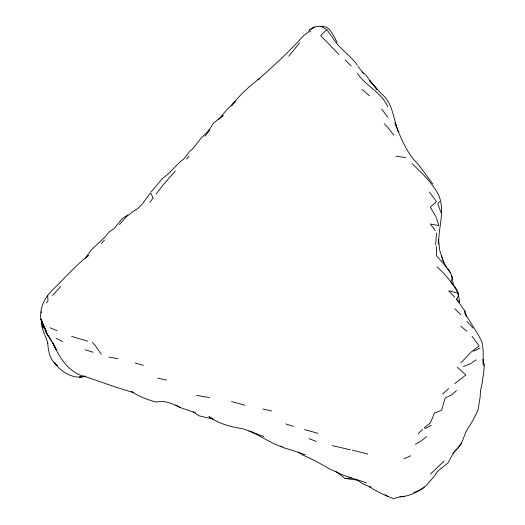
<?xml version="1.0" encoding="UTF-8"?>
<svg xmlns="http://www.w3.org/2000/svg" width="525" height="525" viewBox="0 0 525 525"><rect width="100%" height="100%" fill="white"/><g stroke="black" fill="none" stroke-linecap="round" stroke-linejoin="round"><path stroke-width="0.79" d="M436.478 246.363L436.478 255.623L448.665 269.817L451.664 275.277L453.502 284.826L456.888 289.905L458.017 293.016L459.756 302.328L456.488 299.171L458.364 296.093L458.017 293.016L454.762 287.372L448.665 278.965L442.568 272.114L437.056 266.844M47.742 342.333C48.077 350.707 49.803 360.859 57.678 365.571M438.69 244.118C438.191 227.679 445.443 210.82 438.605 194.906C432.154 182.661 421.844 173.125 412.099 163.537M483.302 362.913L484.194 365.63L483.82 371.254L481.963 384.254L480.48 390.436L480.126 397.267L478.006 410.123L473.045 420.164L466.141 431.419L460.852 444.773L453.042 453.423M435.645 244.912L436.472 232.956M127.778 214.955L122.115 218.722L114.411 228.349L108.872 232.188L104.98 236.978L91.153 250.103L85.312 258.129L88.384 255.544C75.305 265.762 64.503 278.421 52.52 289.964C44.658 297.662 39.086 308.431 40.989 319.666L46.423 331.833L42.774 324.916L40.806 319.01L46.423 331.833M439.556 201.397L437.837 203.956L441.144 212.907M150.032 202.289L153.077 197.892L150.596 192.944M46.423 303.03L47.992 300.792L47.677 295.378M461.462 442.792L457.958 447.805L453.666 452.366L447.897 463.109L437.607 471.247L434.168 476.3L426.097 485.71L420.623 489.589L413.693 492.627M150.032 193.344L142.216 204.166L137.845 208.517L131.749 212.408L125.652 217.416L119.562 224.543M156.128 194.04L162.927 185.168L175.343 170.966M186.598 159.101L188.961 156.069M299.696 42.866L288.75 56.228M204.881 136.283L209.954 129.872M151.003 192.052L162.369 178.625L168.315 173.821L180.823 161.129L183.619 159.154L189.269 151.928L193.817 147.518L201.318 137.78L205.99 133.442L210 128.71L213.157 123.5L223.164 115.375L218.544 119.569L226.505 110.093L235.357 101.423L231.394 105.879C239.328 95.307 249.231 86.303 259.731 78.343L258.562 79.341L278.02 61.681L293.685 46.344L304.027 35.221L308.49 32.137L309.284 30.299L314.285 27.064L312.546 28.586M60.762 286.381L52.52 295.529M460.852 362.978L471.22 352.012L479.135 345.936L472.041 336.302M101.272 243.541L104.528 240.004M418.189 433.808L422.527 429.384M357.243 65.1C350.287 54.987 339.137 48.727 332.87 37.997L326.773 29.584L320.677 35.621L338.966 54.541M444.183 460.97L430.356 474.095M442.568 394.019L448.665 388.572M456.468 390.646L451.546 394.846L445.082 398.147L441.61 410.222L434.47 413.136L430.382 422.94L424.285 427.672M454.762 383.631L465.911 374.988L457.216 367.133M426.536 436.702L421.352 440.744L415.406 444.353M476.149 359.789L470.676 363.661L463.45 366.529M424.285 487.502C417.04 492.201 408.719 496.663 399.906 496.663M424.843 428.689L431.189 425.316M473.602 351.277L480.04 347.957M403.902 458.824L410.786 455.759M366.542 482.816L351.796 477.999L345.056 478.439L335.304 471.115M85.877 376.267C73.703 379.864 61.123 372.146 54.141 362.447M84.256 376.156L79.426 377.048L84.518 376.103M404.257 496.23L397.556 497.385L393.816 498.75C385.35 495.488 376.943 491.82 369.436 486.668L370.913 487.338L363.339 484.037L357.249 480.145L345.056 478.439M337.148 42.361C334.267 37.012 331.675 30.988 326.773 27.215C320.827 25.712 313.937 25.62 309.284 30.299L310.728 32.051M395.948 156.201L405.753 157.572M209.482 397.563L196.488 395.371M241.251 428.479C229.911 426.713 218.4 423.439 208.957 416.647L213.38 419.199L198.791 415.741L193.305 411.843M108.957 357.079L118.223 358.765M350.523 449.84L332.266 445.613M157.743 378.177L166.648 380.067M352.367 450.181L367.717 453.994M262.795 409.001L271.589 410.963M304.513 429.588L318.15 433.348M458.017 293.016L448.665 290.83L454.762 297.098M244.952 405.234L231.577 401.559M87.728 341.184L71.649 336.394M135.214 363.031L143.417 365.334M290.207 449.715L284.11 447.884L280.724 446.053M85.057 349.768L92.997 352.216M351.796 477.999L343.265 475.145L329.621 468.95L314.587 460.425L302.393 454.847L298.331 452.117M285.705 423.931L293.6 426.405M195.359 412.755L180.508 407.63L175.763 405.057M241.854 428.603C256.449 432.206 268.091 442.509 282.286 447.018M305.281 454.853L290.692 449.761M263.806 436.57L249.027 431.032M308.949 438.657L316.358 441.42M50.059 327.744L57.172 330.678M361.876 89.729L363.549 90.457L369.436 95.832M180.127 407.472C172.699 403.777 164.594 399.984 156.128 402.098C147.584 399.774 139.263 396.565 131.749 391.827L133.153 392.372C117.344 388.1 102.093 382.259 86.592 377.029C68.591 373.38 59.673 357.676 52.52 342.635L56.287 349.611L54.705 346.178L45.065 330.632L48.241 335.836M56.155 338.303L62.685 341.572M320.683 26.25L326.773 29.584M252.282 431.931L253.641 432.856M385.284 494.721L387.719 496.433M460.852 326.228L466.948 331.15M362.086 71.945L365.787 75.082L377.153 89.637L369.436 80.528L381.682 94.06C391.65 101.935 393.251 115.913 396.802 127.555L395.122 123.001C400.608 137.931 406.849 153.333 418.471 164.627L432.889 184.131M454.762 308.661L460.852 314.711M345.056 59.948L351.153 66.058M384.182 123.716L387.719 127.299L393.816 135.102M429.279 191.979L436.478 201.495L430.382 207.237L436.072 217.009M466.948 321.412L473.045 328.125M92.413 342.32L95.182 345.424L101.272 354.283M453.502 284.826L450.85 281.846L452.248 278.512L451.664 275.277M447.536 268.918L450.398 272.547M357.243 73.146C365.538 85.943 381.38 92.21 387.719 106.595M358.011 66.386L363.339 73.336M456.488 299.171L464.835 311.03L466.712 316.621M381.623 108.997L387.719 117.213M435.304 230.646L430.382 223.978L438.834 225.645L436.478 217.888M50.413 339.183L51.706 341.02M52.992 342.858L53.852 344.085M46.423 332.876L50.013 338.553M464.835 311.03L464.992 313.379L479.141 336.374L482.002 342.057L483.138 349.748L483.223 363.871L483.151 359.198L484.194 365.63M44.874 328.952L42.774 324.916L41.324 319.863L43.358 328.072L41.652 320.283M464.992 313.379L466.298 316.011M446.578 267.711L442.568 259.061L439.792 250.523L438.408 239.472L438.546 241.795M441.289 255.209L443.494 262.454M395.122 123.001L398.429 131.946M47.768 343.147C45.728 335.383 40.753 328.65 41.436 320.217M41.344 311.666L41.619 312.998"/></g></svg>
